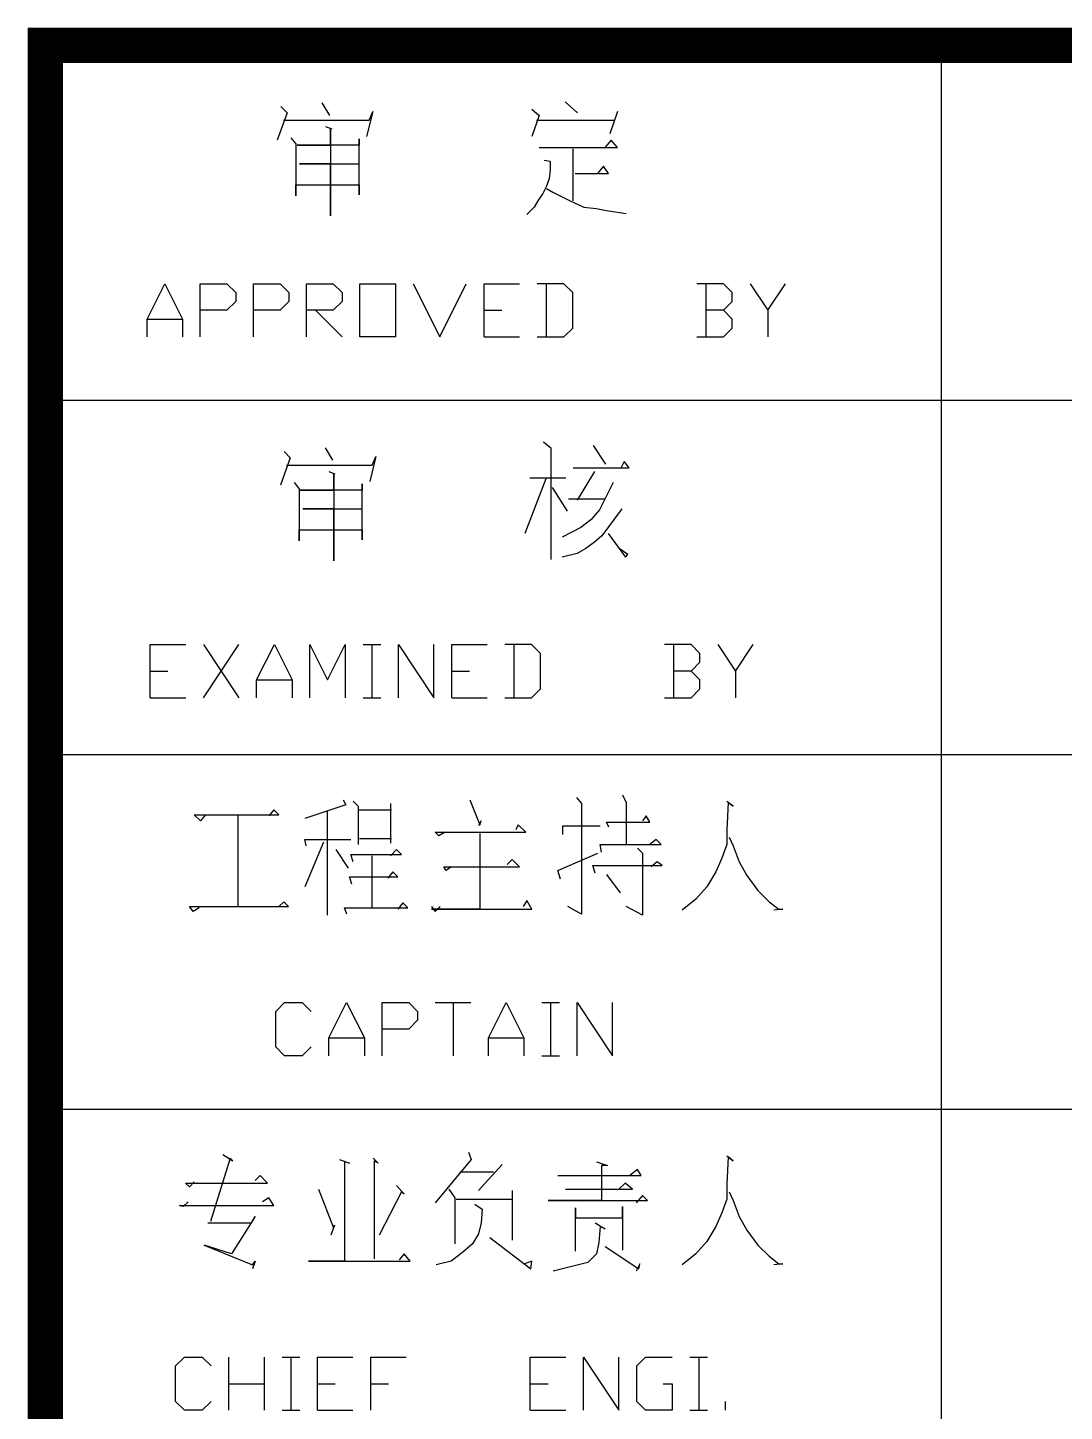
# Model space of a CAD drawing. Extents: x 39624947 to 39626627, y 3418539 to 3418836.
# Drawn here: x 39625746.61 to 39625761.23, y 3418621.47 to 3418640.98 of the extents above; entities that cross this region are included whole.
import ezdxf

# ---------------------------------------------------------------- set-up
doc = ezdxf.new("R2010")
doc.units = 0
doc.layers.get('0').update_dxf_attribs({"linetype": 'CONTINUOUS'})
doc.layers.add('PUB_TITLE', color=4, linetype='CONTINUOUS')

# ---------------------------------------------------------------- blocks, each defined once
blk = doc.blocks.new('WQEQWEDASDSA')
at = {"layer": 'PUB_TITLE'}
for p, q in [((100.2, -19050), (3600.2, -19050)), ((100.2, -22550), (100.2, -19050)), ((1363.1, -19050), (1363.1, -22539.8)), ((432.2, -19136.3), (441, -19145.1)), ((490, -19131.1), (500.5, -19148.6)), ((833, -19129.3), (850.5, -19145.1)), ((441, -19145.1), (427, -19183.6)), ((435.7, -19155.6), (556.5, -19155.6)), ((561.7, -19143.3), (553, -19178.3)), ((556.5, -19155.6), (561.7, -19143.3)), ((785.7, -19139.8), (796.2, -19148.6)), ((796.2, -19148.6), (785.7, -19178.3)), ((792.7, -19155.6), (903, -19155.6)), ((906.5, -19143.3), (896, -19174.8)), ((495.2, -19164.3), (504, -19167.8)), ((502.2, -19167.8), (502.2, -19290.3)), ((502.2, -19190.6), (502.2, -19167.8)), ((446.2, -19180.1), (453.2, -19188.8)), ((453.2, -19188.8), (453.2, -19262.3)), ((455, -19190.6), (502.2, -19190.6)), ((542.5, -19190.6), (455, -19190.6)), ((542.5, -19181.8), (542.5, -19190.6)), ((542.5, -19260.6), (542.5, -19181.8)), ((796.2, -19194.1), (906.5, -19194.1)), ((843.5, -19195.8), (843.5, -19269.3)), ((897.7, -19183.6), (889, -19194.1)), ((906.5, -19194.1), (897.7, -19183.6)), ((458.5, -19216.8), (542.5, -19216.8)), ((502.2, -19216.8), (458.5, -19216.8)), ((502.2, -19290.3), (502.2, -19216.8)), ((803.2, -19211.6), (812, -19213.3)), ((812, -19213.3), (812, -19225.6)), ((812, -19225.6), (810.2, -19237.8)), ((847, -19230.8), (894.2, -19230.8)), ((887.2, -19220.3), (878.5, -19230.8)), ((894.2, -19230.8), (887.2, -19220.3)), ((453.2, -19246.6), (542.5, -19246.6)), ((453.2, -19262.3), (453.2, -19246.6)), ((542.5, -19246.6), (542.5, -19260.6)), ((806.7, -19248.3), (801.5, -19258.8)), ((810.2, -19237.8), (806.7, -19248.3)), ((806.7, -19251.8), (815.5, -19257.1)), ((794.5, -19269.3), (789.2, -19278.1)), ((801.5, -19258.8), (794.5, -19269.3)), ((815.5, -19257.1), (826, -19262.3)), ((826, -19262.3), (840, -19269.3)), ((840, -19269.3), (859.2, -19278.1)), ((789.2, -19278.1), (778.7, -19288.6)), ((859.2, -19278.1), (876.7, -19279.8)), ((876.7, -19279.8), (894.2, -19283.3)), ((894.2, -19283.3), (918.7, -19286.8)), ((243.5, -19436), (268.5, -19386)), ((268.5, -19386), (293.5, -19436)), ((318.5, -19386), (356, -19386)), ((318.5, -19461), (318.5, -19386)), ((356, -19386), (368.5, -19398.5)), ((393.5, -19386), (431, -19386)), ((393.5, -19461), (393.5, -19386)), ((431, -19386), (443.5, -19398.5)), ((468.5, -19386), (506, -19386)), ((468.5, -19461), (468.5, -19386)), ((506, -19386), (518.5, -19398.5)), ((543.5, -19386), (593.5, -19386)), ((543.5, -19461), (543.5, -19386)), ((593.5, -19386), (593.5, -19461)), ((618.5, -19386), (656, -19461)), ((656, -19461), (693.5, -19386)), ((718.5, -19386), (768.5, -19386)), ((718.5, -19461), (718.5, -19386)), ((831, -19386), (793.5, -19386)), ((806, -19386), (806, -19461)), ((843.5, -19398.5), (831, -19386)), ((1056, -19386), (1018.5, -19386)), ((1031, -19386), (1031, -19461)), ((1068.5, -19398.5), (1056, -19386)), ((1093.5, -19386), (1118.5, -19423.5)), ((1118.5, -19423.5), (1143.5, -19386)), ((368.5, -19411), (356, -19423.5)), ((368.5, -19398.5), (368.5, -19411)), ((443.5, -19411), (431, -19423.5)), ((443.5, -19398.5), (443.5, -19411)), ((518.5, -19411), (506, -19423.5)), ((518.5, -19398.5), (518.5, -19411)), ((843.5, -19448.5), (843.5, -19398.5)), ((1056, -19423.5), (1068.5, -19411)), ((1068.5, -19411), (1068.5, -19398.5)), ((356, -19423.5), (318.5, -19423.5)), ((431, -19423.5), (393.5, -19423.5)), ((506, -19423.5), (468.5, -19423.5)), ((481, -19423.5), (518.5, -19461)), ((718.5, -19423.5), (743.5, -19423.5)), ((1056, -19423.5), (1031, -19423.5)), ((1068.5, -19436), (1056, -19423.5)), ((1118.5, -19423.5), (1118.5, -19461)), ((243.5, -19436), (293.5, -19436)), ((243.5, -19461), (243.5, -19436)), ((293.5, -19436), (293.5, -19461)), ((831, -19461), (843.5, -19448.5)), ((1056, -19461), (1068.5, -19448.5)), ((1068.5, -19448.5), (1068.5, -19436)), ((593.5, -19461), (543.5, -19461)), ((718.5, -19461), (768.5, -19461)), ((793.5, -19461), (831, -19461)), ((1018.5, -19461), (1056, -19461)), ((100.2, -19550), (3600.2, -19550)), ((436.7, -19622.7), (445.4, -19631.5)), ((494.4, -19617.5), (504.9, -19635)), ((802.4, -19608.7), (812.9, -19617.5)), ((812.9, -19617.5), (812.9, -19775)), ((872.4, -19614), (889.9, -19640.2)), ((445.4, -19631.5), (431.4, -19670)), ((440.2, -19642), (560.9, -19642)), ((566.2, -19629.7), (557.4, -19664.7)), ((560.9, -19642), (566.2, -19629.7)), ((844.4, -19645.5), (923.2, -19645.5)), ((916.2, -19636.7), (910.9, -19647.2)), ((923.2, -19645.5), (916.2, -19636.7)), ((499.7, -19650.7), (508.4, -19654.2)), ((506.7, -19654.2), (506.7, -19776.7)), ((506.7, -19677), (506.7, -19654.2)), ((805.9, -19661.2), (776.2, -19738.2)), ((783.2, -19659.5), (833.9, -19659.5)), ((874.2, -19650.7), (849.7, -19691)), ((450.7, -19666.5), (457.7, -19675.2)), ((457.7, -19675.2), (457.7, -19748.7)), ((459.4, -19677), (506.7, -19677)), ((546.9, -19677), (459.4, -19677)), ((546.9, -19668.2), (546.9, -19677)), ((546.9, -19747), (546.9, -19668.2)), ((814.7, -19673.5), (835.7, -19706.7)), ((900.4, -19666.5), (881.2, -19705)), ((462.9, -19703.2), (546.9, -19703.2)), ((506.7, -19703.2), (462.9, -19703.2)), ((506.7, -19776.7), (506.7, -19703.2)), ((837.4, -19689.2), (888.2, -19689.2)), ((912.7, -19703.2), (884.7, -19741.7)), ((868.9, -19719), (854.9, -19729.5)), ((881.2, -19705), (868.9, -19719)), ((457.7, -19733), (546.9, -19733)), ((457.7, -19748.7), (457.7, -19733)), ((546.9, -19733), (546.9, -19747)), ((854.9, -19729.5), (828.7, -19743.5)), ((884.7, -19741.7), (874.2, -19750.5)), ((893.4, -19738.2), (917.9, -19771.5)), ((861.9, -19759.2), (849.7, -19766.2)), ((874.2, -19750.5), (861.9, -19759.2)), ((921.4, -19768), (909.2, -19759.2)), ((849.7, -19766.2), (828.7, -19771.5)), ((917.9, -19771.5), (921.4, -19768)), ((248, -19894.7), (298, -19894.7)), ((248, -19969.7), (248, -19894.7)), ((323, -19894.7), (373, -19969.7)), ((323, -19969.7), (373, -19894.7)), ((398, -19944.7), (423, -19894.7)), ((423, -19894.7), (448, -19944.7)), ((473, -19894.7), (498, -19944.7)), ((473, -19969.7), (473, -19894.7)), ((498, -19944.7), (523, -19894.7)), ((523, -19894.7), (523, -19969.7)), ((548, -19894.7), (573, -19894.7)), ((560.5, -19894.7), (560.5, -19969.7)), ((598, -19894.7), (648, -19969.7)), ((598, -19969.7), (598, -19894.7)), ((648, -19969.7), (648, -19894.7)), ((673, -19894.7), (723, -19894.7)), ((673, -19969.7), (673, -19894.7)), ((785.5, -19894.7), (748, -19894.7)), ((760.5, -19894.7), (760.5, -19969.7)), ((798, -19907.2), (785.5, -19894.7)), ((1010.5, -19894.7), (973, -19894.7)), ((985.5, -19894.7), (985.5, -19969.7)), ((1023, -19907.2), (1010.5, -19894.7)), ((1048, -19894.7), (1073, -19932.2)), ((1073, -19932.2), (1098, -19894.7)), ((798, -19957.2), (798, -19907.2)), ((1023, -19919.7), (1023, -19907.2)), ((248, -19932.2), (273, -19932.2)), ((673, -19932.2), (698, -19932.2)), ((1010.5, -19932.2), (985.5, -19932.2)), ((1010.5, -19932.2), (1023, -19919.7)), ((1023, -19944.7), (1010.5, -19932.2)), ((1073, -19932.2), (1073, -19969.7)), ((398, -19944.7), (448, -19944.7)), ((398, -19969.7), (398, -19944.7)), ((448, -19944.7), (448, -19969.7)), ((785.5, -19969.7), (798, -19957.2)), ((1010.5, -19969.7), (1023, -19957.2)), ((1023, -19957.2), (1023, -19944.7)), ((248, -19969.7), (298, -19969.7)), ((548, -19969.7), (573, -19969.7)), ((673, -19969.7), (723, -19969.7)), ((748, -19969.7), (785.5, -19969.7)), ((973, -19969.7), (1010.5, -19969.7)), ((100.2, -20050), (3600.2, -20050)), ((520.1, -20113.8), (523.6, -20120.8)), ((698.6, -20113.8), (712.6, -20148.8)), ((849.1, -20110.3), (856.1, -20119)), ((913.8, -20106.8), (919.1, -20117.3)), ((422.1, -20127.8), (415.1, -20136.5)), ((429.1, -20134.8), (422.1, -20127.8)), ((523.6, -20120.8), (465.8, -20140)), ((497.3, -20129.5), (497.3, -20276.5)), ((534.1, -20115.5), (541.1, -20122.5)), ((541.1, -20122.5), (541.1, -20176.8)), ((541.1, -20127.8), (588.3, -20127.8)), ((586.6, -20119), (586.6, -20175)), ((856.1, -20119), (856.1, -20274.8)), ((919.1, -20117.3), (919.1, -20176.8)), ((1060.8, -20115.5), (1069.6, -20122.5)), ((1062.6, -20117.3), (1060.8, -20155.8)), ((1069.6, -20122.5), (1062.6, -20117.3)), ((310.1, -20134.8), (429.1, -20134.8)), ((318.8, -20143.5), (310.1, -20134.8)), ((325.8, -20134.8), (318.8, -20143.5)), ((371.3, -20134.8), (371.3, -20264.3)), ((371.3, -20136.5), (371.3, -20264.3)), ((714.3, -20143.5), (710.8, -20150.5)), ((712.6, -20148.8), (714.3, -20143.5)), ((766.8, -20148.8), (763.3, -20155.8)), ((777.3, -20159.3), (766.8, -20148.8)), ((829.8, -20150.5), (882.3, -20150.5)), ((829.8, -20162.8), (829.8, -20150.5)), ((891.1, -20145.3), (952.3, -20145.3)), ((894.6, -20152.3), (891.1, -20145.3)), ((947.1, -20136.5), (941.8, -20143.5)), ((952.3, -20145.3), (947.1, -20136.5)), ((465.8, -20169.8), (530.6, -20169.8)), ((467.6, -20178.5), (465.8, -20169.8)), ((542.8, -20168), (588.3, -20168)), ((649.6, -20159.3), (777.3, -20159.3)), ((654.8, -20164.5), (649.6, -20159.3)), ((663.6, -20159.3), (654.8, -20164.5)), ((712.6, -20161), (712.6, -20267.8)), ((961.1, -20169.8), (952.3, -20176.8)), ((968.1, -20176.8), (961.1, -20169.8)), ((1060.8, -20155.8), (1060.8, -20176.8)), ((1064.3, -20166.3), (1069.6, -20178.5)), ((492.1, -20173.3), (465.8, -20236.3)), ((509.6, -20183.8), (527.1, -20210)), ((530.6, -20190.8), (602.3, -20190.8)), ((534.1, -20201.3), (530.6, -20190.8)), ((595.3, -20183.8), (586.6, -20192.5)), ((602.3, -20190.8), (595.3, -20183.8)), ((822.8, -20213.5), (878.8, -20189)), ((882.3, -20176.8), (968.1, -20176.8)), ((884.1, -20187.3), (882.3, -20176.8)), ((934.8, -20182), (941.8, -20189)), ((941.8, -20189), (941.8, -20276.5)), ((1060.8, -20176.8), (1053.8, -20196)), ((1069.6, -20178.5), (1078.3, -20201.3)), ((560.3, -20192.5), (560.3, -20266)), ((661.8, -20208.3), (768.6, -20208.3)), ((665.3, -20213.5), (661.8, -20208.3)), ((672.3, -20208.3), (665.3, -20213.5)), ((758.1, -20197.8), (751.1, -20204.8)), ((768.6, -20208.3), (758.1, -20197.8)), ((871.8, -20206.5), (969.8, -20206.5)), ((875.3, -20217), (871.8, -20206.5)), ((962.8, -20201.3), (954.1, -20208.3)), ((969.8, -20206.5), (962.8, -20201.3)), ((1053.8, -20196), (1045.1, -20215.3)), ((1078.3, -20201.3), (1088.8, -20220.5)), ((528.8, -20222.3), (597.1, -20222.3)), ((532.3, -20232.8), (528.8, -20222.3)), ((590.1, -20215.3), (583.1, -20224)), ((597.1, -20222.3), (590.1, -20215.3)), ((826.3, -20225.8), (822.8, -20213.5)), ((891.1, -20218.8), (910.3, -20245)), ((1045.1, -20215.3), (1032.8, -20236.3)), ((1088.8, -20220.5), (1104.6, -20241.5)), ((1032.8, -20236.3), (1017.1, -20253.8)), ((1104.6, -20241.5), (1120.3, -20257.3)), ((303.1, -20264.3), (443.1, -20264.3)), ((308.3, -20271.3), (303.1, -20264.3)), ((317.1, -20266), (308.3, -20271.3)), ((436.1, -20257.3), (429.1, -20264.3)), ((443.1, -20264.3), (436.1, -20257.3)), ((521.8, -20266), (611.1, -20266)), ((525.3, -20274.8), (521.8, -20266)), ((604.1, -20259), (597.1, -20267.8)), ((611.1, -20266), (604.1, -20259)), ((644.3, -20264.3), (649.6, -20271.3)), ((644.3, -20267.8), (786.1, -20267.8)), ((712.6, -20267.8), (644.3, -20267.8)), ((649.6, -20271.3), (656.6, -20264.3)), ((779.1, -20255.5), (773.8, -20264.3)), ((786.1, -20267.8), (779.1, -20255.5)), ((856.1, -20274.8), (836.8, -20264.3)), ((941.8, -20276.5), (919.1, -20264.3)), ((1017.1, -20253.8), (997.8, -20269.5)), ((1120.3, -20257.3), (1134.3, -20267.8)), ((1139.6, -20267.8), (1127.3, -20269.5)), ((1134.3, -20267.8), (1139.6, -20267.8)), ((424.8, -20412), (437.3, -20399.5)), ((437.3, -20399.5), (462.3, -20399.5)), ((462.3, -20399.5), (474.8, -20412)), ((499.8, -20449.5), (524.8, -20399.5)), ((524.8, -20399.5), (549.8, -20449.5)), ((574.8, -20399.5), (612.3, -20399.5)), ((574.8, -20474.5), (574.8, -20399.5)), ((612.3, -20399.5), (624.8, -20412)), ((649.8, -20399.5), (699.8, -20399.5)), ((674.8, -20399.5), (674.8, -20474.5)), ((724.8, -20449.5), (749.8, -20399.5)), ((749.8, -20399.5), (774.8, -20449.5)), ((799.8, -20399.5), (824.8, -20399.5)), ((812.3, -20399.5), (812.3, -20474.5)), ((849.8, -20399.5), (899.8, -20474.5)), ((849.8, -20474.5), (849.8, -20399.5)), ((899.8, -20474.5), (899.8, -20399.5)), ((424.8, -20462), (424.8, -20412)), ((624.8, -20424.5), (612.3, -20437)), ((624.8, -20412), (624.8, -20424.5)), ((612.3, -20437), (574.8, -20437)), ((437.3, -20474.5), (424.8, -20462)), ((474.8, -20462), (462.3, -20474.5)), ((499.8, -20449.5), (549.8, -20449.5)), ((499.8, -20474.5), (499.8, -20449.5)), ((549.8, -20449.5), (549.8, -20474.5)), ((724.8, -20449.5), (774.8, -20449.5)), ((724.8, -20474.5), (724.8, -20449.5)), ((774.8, -20449.5), (774.8, -20474.5)), ((462.3, -20474.5), (437.3, -20474.5)), ((799.8, -20474.5), (824.8, -20474.5)), ((100.2, -20550), (3600.2, -20550)), ((360.8, -20619), (332.8, -20708.3)), ((350.3, -20613.8), (364.3, -20622.5)), ((364.3, -20622.5), (360.8, -20619)), ((514.8, -20620.8), (528.8, -20626)), ((562.1, -20619), (569.1, -20626)), ((700.3, -20620.8), (649.6, -20682)), ((696.8, -20610.3), (700.3, -20620.8)), ((1060.8, -20615.5), (1069.6, -20622.5)), ((1062.6, -20617.3), (1060.8, -20655.8)), ((1069.6, -20622.5), (1062.6, -20617.3)), ((521.8, -20624.3), (521.8, -20764.3)), ((528.8, -20626), (521.8, -20624.3)), ((563.8, -20622.5), (563.8, -20760.8)), ((569.1, -20626), (563.8, -20622.5)), ((684.6, -20638.3), (731.8, -20638.3)), ((744.1, -20627.8), (710.8, -20664.5)), ((877.1, -20624.3), (892.8, -20629.5)), ((884.1, -20629.5), (884.1, -20678.5)), ((892.8, -20629.5), (884.1, -20629.5)), ((934.8, -20634.8), (924.3, -20643.5)), ((940.1, -20643.5), (934.8, -20634.8)), ((297.8, -20654), (413.3, -20654)), ((303.1, -20659.3), (297.8, -20654)), ((310.1, -20652.3), (303.1, -20659.3)), ((402.8, -20643.5), (395.8, -20650.5)), ((413.3, -20654), (402.8, -20643.5)), ((595.3, -20657.5), (605.8, -20669.8)), ((822.8, -20643.5), (940.1, -20643.5)), ((917.3, -20654), (908.6, -20662.8)), ((927.8, -20662.8), (917.3, -20654)), ((1060.8, -20655.8), (1060.8, -20676.8)), ((415.1, -20675), (406.3, -20680.3)), ((422.1, -20685.5), (415.1, -20675)), ((485.1, -20662.8), (506.1, -20717)), ((602.3, -20666.3), (570.8, -20727.5)), ((605.8, -20669.8), (602.3, -20666.3)), ((668.8, -20662.8), (677.6, -20675)), ((677.6, -20675), (677.6, -20739.8)), ((679.3, -20676.8), (758.1, -20676.8)), ((758.1, -20664.5), (758.1, -20734.5)), ((808.8, -20678.5), (948.8, -20678.5)), ((884.1, -20678.5), (808.8, -20678.5)), ((833.3, -20662.8), (927.8, -20662.8)), ((941.8, -20671.5), (933.1, -20682)), ((948.8, -20678.5), (941.8, -20671.5)), ((1060.8, -20676.8), (1053.8, -20696)), ((1064.3, -20666.3), (1069.6, -20678.5)), ((1069.6, -20678.5), (1078.3, -20701.3)), ((289.1, -20685.5), (422.1, -20685.5)), ((294.3, -20687.3), (289.1, -20685.5)), ((301.3, -20680.3), (294.3, -20687.3)), ((705.6, -20683.8), (716.1, -20690.8)), ((716.1, -20690.8), (714.3, -20710)), ((847.3, -20689), (847.3, -20703)), ((847.3, -20750.3), (847.3, -20689)), ((913.8, -20687.3), (913.8, -20748.5)), ((913.8, -20703), (913.8, -20687.3)), ((1053.8, -20696), (1045.1, -20715.3)), ((329.3, -20710), (390.6, -20710)), ((395.8, -20701.3), (362.6, -20753.8)), ((390.6, -20710), (395.8, -20701.3)), ((507.8, -20713.5), (502.6, -20727.5)), ((506.1, -20717), (507.8, -20713.5)), ((714.3, -20710), (710.8, -20725.8)), ((847.3, -20703), (913.8, -20703)), ((875.3, -20710), (889.3, -20718.8)), ((882.3, -20715.3), (880.6, -20738)), ((889.3, -20718.8), (882.3, -20715.3)), ((1045.1, -20715.3), (1032.8, -20736.3)), ((1078.3, -20701.3), (1088.8, -20720.5)), ((710.8, -20725.8), (702.1, -20739.8)), ((726.6, -20731), (784.3, -20774.8)), ((880.6, -20738), (877.1, -20753.8)), ((1032.8, -20736.3), (1017.1, -20753.8)), ((1088.8, -20720.5), (1104.6, -20741.5)), ((324.1, -20741.5), (392.3, -20769.5)), ((362.6, -20753.8), (324.1, -20741.5)), ((605.8, -20753.8), (598.8, -20762.5)), ((614.6, -20764.3), (605.8, -20753.8)), ((688.1, -20752), (672.3, -20764.3)), ((702.1, -20739.8), (688.1, -20752)), ((877.1, -20753.8), (864.8, -20766)), ((889.3, -20743.3), (936.6, -20774.8)), ((1017.1, -20753.8), (997.8, -20769.5)), ((1104.6, -20741.5), (1120.3, -20757.3)), ((1120.3, -20757.3), (1134.3, -20767.8)), ((395.8, -20764.3), (392.3, -20774.8)), ((392.3, -20769.5), (395.8, -20764.3)), ((471.1, -20764.3), (614.6, -20764.3)), ((521.8, -20764.3), (471.1, -20764.3)), ((672.3, -20764.3), (651.3, -20769.5)), ((786.1, -20764.3), (775.6, -20767.8)), ((784.3, -20774.8), (786.1, -20764.3)), ((864.8, -20766), (815.8, -20778.3)), ((938.3, -20767.8), (933.1, -20778.3)), ((936.6, -20774.8), (938.3, -20767.8)), ((1139.6, -20767.8), (1127.3, -20769.5)), ((1134.3, -20767.8), (1139.6, -20767.8)), ((283.8, -20912), (296.3, -20899.5)), ((283.8, -20962), (283.8, -20912)), ((296.3, -20899.5), (321.3, -20899.5)), ((321.3, -20899.5), (333.8, -20912)), ((358.8, -20974.5), (358.8, -20899.5)), ((408.8, -20899.5), (408.8, -20974.5)), ((433.8, -20899.5), (458.8, -20899.5)), ((446.3, -20899.5), (446.3, -20974.5)), ((483.8, -20899.5), (533.8, -20899.5)), ((483.8, -20974.5), (483.8, -20899.5)), ((558.8, -20899.5), (608.8, -20899.5)), ((558.8, -20974.5), (558.8, -20899.5)), ((783.8, -20899.5), (833.8, -20899.5)), ((783.8, -20974.5), (783.8, -20899.5)), ((858.8, -20899.5), (908.8, -20974.5)), ((858.8, -20974.5), (858.8, -20899.5)), ((908.8, -20974.5), (908.8, -20899.5)), ((933.8, -20912), (946.3, -20899.5)), ((933.8, -20962), (933.8, -20912)), ((946.3, -20899.5), (983.8, -20899.5)), ((1008.8, -20899.5), (1033.8, -20899.5)), ((1021.3, -20899.5), (1021.3, -20974.5)), ((358.8, -20937), (408.8, -20937)), ((483.8, -20937), (508.8, -20937)), ((558.8, -20937), (583.8, -20937)), ((783.8, -20937), (808.8, -20937)), ((971.3, -20937), (983.8, -20937)), ((983.8, -20937), (983.8, -20974.5)), ((296.3, -20974.5), (283.8, -20962)), ((333.8, -20962), (321.3, -20974.5)), ((946.3, -20974.5), (933.8, -20962)), ((1058.8, -20974.5), (1058.8, -20962)), ((321.3, -20974.5), (296.3, -20974.5)), ((433.8, -20974.5), (458.8, -20974.5)), ((483.8, -20974.5), (533.8, -20974.5)), ((783.8, -20974.5), (833.8, -20974.5)), ((983.8, -20974.5), (946.3, -20974.5)), ((1008.8, -20974.5), (1033.8, -20974.5))]:
    blk.add_line(p, q, dxfattribs=at)
at = {"layer": 'PUB_TITLE', "const_width": 50}
blk.add_lwpolyline([(3600.2, -19050), (100.2, -19050), (100.2, -22550), (3600.2, -22550)], dxfattribs=at)

msp = doc.modelspace()

# ---------------------------------------------------------------- block references
at = {"color": 0, "xscale": 0.01, "yscale": 0.01, "zscale": 0.01}
msp.add_blockref('WQEQWEDASDSA', (39625745.86, 3418831.229), dxfattribs=at)

doc.saveas('drawing.dxf')
